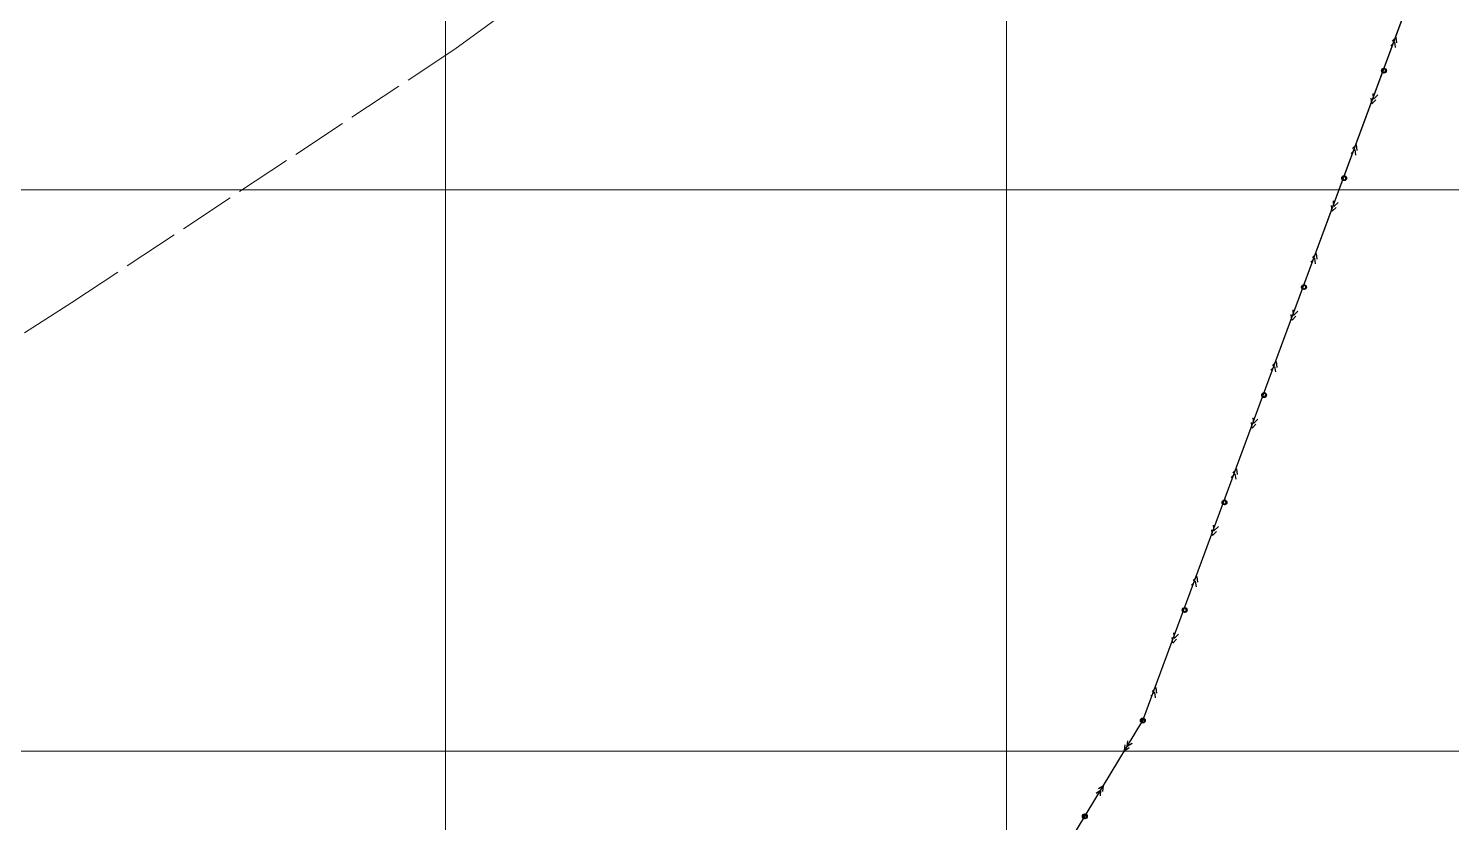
# Model space of a CAD drawing. Header units: millimetres. Extents: x 519 to 9564855, y -810 to 5021775.
# Drawn here: x 9525257 to 9527793, y 4995873 to 4997288 of the extents above; entities that cross this region are included whole.
import ezdxf

# ---------------------------------------------------------------- set-up
doc = ezdxf.new("R2010")
doc.units = ezdxf.units.MM
doc.header["$LTSCALE"] = 2
doc.header["$MEASUREMENT"] = 0
doc.linetypes.add('92051501$0$GROUND1', pattern=[60, 50, -10])
doc.linetypes.add('92051501$0$GROUND2', pattern=[35, 25, -10])
doc.layers.add('GRID_PULKOVO', color=7, linetype='Continuous')
doc.layers.add('ROAD_FIELD', color=255, linetype='92051501$0$GROUND2')
for name, color, linetype, lineweight in [('Электро', 1, 'Continuous', 30), ('Электроснаб', 1, 'Continuous', 18), ('Электроснабжене', 1, 'Continuous', 18)]:
    doc.layers.add(name, color=color, linetype=linetype, lineweight=lineweight)

msp = doc.modelspace()

# ---------------------------------------------------------------- linework, layer by layer
at = {"layer": 'GRID_PULKOVO', "lineweight": 0}
for p, q in [((9526000, 5011000), (9526000, 4992000)), ((9527000, 5011000), (9527000, 4992000)), ((9519000, 4997000), (9533000, 4997000)), ((9519000, 4996000), (9533000, 4996000))]:
    msp.add_line(p, q, dxfattribs=at)
at = {"layer": 'ROAD_FIELD', "linetype": '92051501$0$GROUND1', "lineweight": 0}
msp.add_lwpolyline([(9528451.88812, 4999004.86675), (9528390.137, 4998956.155), (9528309.437, 4998884.155), (9528129.437, 4998769.755), (9527922.537, 4998634.655), (9527779.137, 4998535.455), (9527515.36941, 4998343.87907), (9527230.93133, 4998141.99864), (9527007.537, 4998000.855), (9526806.037, 4997871.855), (9526540.837, 4997599.355), (9526319.737, 4997442.355), (9526097.437, 4997309.355), (9526017.01116, 4997250.78917), (9525334.27543, 4996799.24093), (9524964.2843, 4996560.61277), (9524649.07709, 4996367.39764), (9524500.337, 4996305.255), (9524323.837, 4996276.855), (9524238.137, 4996257.255), (9524161.04677, 4996223.95074), (9523984.34338, 4996113.12051), (9523779.80124, 4995914.72078), (9523679.93664, 4995819.72939)], dxfattribs=at)
at = {"layer": 'Электро', "ltscale": 0.5}
msp.add_line((9527242.95337, 4996054.73346), (9528388.2214, 4999149.3193), dxfattribs=at)
at = {"layer": 'Электро'}
for p, q in [((9527694.82986, 4997272.01911), (9527687.64998, 4997264.99239)), ((9527695.9261, 4997261.92207), (9527694.82986, 4997272.01911)), ((9527684.81416, 4997256.62326), (9527691.43335, 4997263.58882)), ((9527691.43335, 4997263.58882), (9527692.85383, 4997253.64067)), ((9527654.24903, 4997161.90701), (9527653.38924, 4997171.91632)), ((9527651.17676, 4997153.6256), (9527649.99273, 4997163.48602)), ((9527651.41322, 4997153.53788), (9527658.26886, 4997160.41571)), ((9527653.92479, 4997161.75812), (9527661.84093, 4997169.31923)), ((9527614.04605, 4997065.05942), (9527620.66523, 4997072.02498)), ((9527624.06174, 4997080.45527), (9527616.88186, 4997073.42855)), ((9527620.66523, 4997072.02498), (9527622.08572, 4997062.07684)), ((9527625.15799, 4997070.35824), (9527624.06174, 4997080.45527)), ((9527580.40864, 4996962.06177), (9527579.22462, 4996971.92219)), ((9527580.6451, 4996961.97405), (9527587.50075, 4996968.85188)), ((9527583.48091, 4996970.34317), (9527582.62113, 4996980.35249)), ((9527583.15667, 4996970.19429), (9527591.07282, 4996977.7554)), ((9527542.38966, 4996871.09111), (9527549.00885, 4996878.05667)), ((9527552.40536, 4996886.48696), (9527545.22547, 4996879.46024)), ((9527549.00885, 4996878.05667), (9527550.42933, 4996868.10852)), ((9527553.5016, 4996876.38993), (9527552.40536, 4996886.48696)), ((9527508.75226, 4996768.09346), (9527507.56823, 4996777.95388)), ((9527508.98872, 4996768.00574), (9527515.84436, 4996774.88357)), ((9527511.82453, 4996776.37486), (9527510.96474, 4996786.38417)), ((9527511.50029, 4996776.22597), (9527519.41643, 4996783.78708)), ((9527481.27338, 4996693.93817), (9527474.09349, 4996686.91145)), ((9527482.36962, 4996683.84114), (9527481.27338, 4996693.93817)), ((9527471.25768, 4996678.54232), (9527477.87687, 4996685.50788)), ((9527477.87687, 4996685.50788), (9527479.29735, 4996675.55973)), ((9527440.69255, 4996583.82607), (9527439.83276, 4996593.83538)), ((9527440.36831, 4996583.67718), (9527448.28445, 4996591.23829)), ((9527437.62028, 4996575.54467), (9527436.43625, 4996585.40509)), ((9527437.85674, 4996575.45694), (9527444.71238, 4996582.33478)), ((9527400.65635, 4996487.42995), (9527407.27553, 4996494.39551)), ((9527410.67204, 4996502.8258), (9527403.49216, 4996495.79908)), ((9527407.27553, 4996494.39551), (9527408.69602, 4996484.44736)), ((9527411.76829, 4996492.72877), (9527410.67204, 4996502.8258)), ((9527367.01894, 4996384.4323), (9527365.83492, 4996394.29272)), ((9527367.2554, 4996384.34458), (9527374.11104, 4996391.22241)), ((9527370.09121, 4996392.7137), (9527369.23142, 4996402.72301)), ((9527369.76697, 4996392.56481), (9527377.68312, 4996400.12592)), ((9527339.87008, 4996311.17034), (9527332.6902, 4996304.14362)), ((9527340.96633, 4996301.07331), (9527339.87008, 4996311.17034)), ((9527329.85439, 4996295.77449), (9527336.47357, 4996302.74005)), ((9527336.47357, 4996302.74005), (9527337.89406, 4996292.7919)), ((9527299.28925, 4996201.05824), (9527298.42946, 4996211.06756)), ((9527298.96501, 4996200.90935), (9527306.88115, 4996208.47047)), ((9527296.21698, 4996192.77684), (9527295.03295, 4996202.63726)), ((9527296.45344, 4996192.68912), (9527303.30908, 4996199.56695)), ((9527257.15582, 4996098.02249), (9527263.67428, 4996105.0824)), ((9527266.94935, 4996113.56061), (9527259.87113, 4996106.43148)), ((9527263.67428, 4996105.0824), (9527265.2375, 4996095.15568)), ((9527268.19051, 4996103.48036), (9527266.94935, 4996113.56061)), ((9527210.585, 4996001.16524), (9527211.30749, 4996011.07018)), ((9527210.80033, 4996001.03394), (9527218.84418, 4996006.4746)), ((9527214.83679, 4996008.62257), (9527224.05219, 4996014.53122)), ((9527215.1835, 4996008.70674), (9527216.25271, 4996018.69585)), ((9527159.9129, 4995924.94455), (9527167.74142, 4995930.51652)), ((9527172.68665, 4995938.14219), (9527164.29607, 4995932.61736)), ((9527167.74142, 4995930.51652), (9527167.23426, 4995920.48028)), ((9527171.83277, 4995928.02178), (9527172.68665, 4995938.14219))]:
    msp.add_line(p, q, dxfattribs=at)
at = {"layer": 'Электро', "ltscale": 25}
msp.add_line((9526975.35706, 4995613.40014), (9527242.95337, 4996054.73346), dxfattribs=at)
at = {"layer": 'Электро'}
for centre in [(9527672.70952, 4997212.39299), (9527601.94141, 4997020.82916), (9527530.28502, 4996826.86085), (9527459.15304, 4996634.31206), (9527388.55171, 4996443.19969), (9527317.74974, 4996251.54423), (9527242.95337, 4996054.73346), (9527139.5774, 4995883.84338)]:
    msp.add_circle(centre, 4.31715, dxfattribs=at)
for centre, start, end in [((9527672.68674, 4997212.41689), 0.24239048, 180.24239048), ((9527672.68674, 4997212.41689), 180.24239048, 0.24239048), ((9527601.91863, 4997020.85306), 0.24239048, 180.24239048), ((9527601.91863, 4997020.85306), 180.24239048, 0.24239048), ((9527530.26224, 4996826.88475), 0.24239053, 180.24239053), ((9527530.26224, 4996826.88475), 180.24239053, 0.24239053), ((9527459.13026, 4996634.33595), 0.24239037, 180.24239037), ((9527459.13026, 4996634.33595), 180.24239037, 0.24239037), ((9527388.52892, 4996443.22359), 0.24238087, 180.24238087), ((9527388.52892, 4996443.22359), 180.24238087, 0.24238087), ((9527317.72696, 4996251.56813), 0.24239053, 180.24239048), ((9527317.72696, 4996251.56813), 180.24239048, 0.24239053), ((9527242.93557, 4996054.76128), 169.22327188, 349.22327188), ((9527242.93557, 4996054.76128), 349.22327188, 169.22327188), ((9527139.55961, 4995883.8712), 169.22327193, 349.22327193), ((9527139.55961, 4995883.8712), 349.22327193, 169.22327193)]:
    msp.add_arc(centre, 3, start, end, dxfattribs=at)
at = {"layer": 'Электроснаб', "color": 1, "linetype": 'ByBlock', "lineweight": 0, "ltscale": 0.5}
msp.add_line((9527242.95337, 4996054.73346), (9528388.2214, 4999149.3193), dxfattribs=at)
at = {"layer": 'Электроснаб', "color": 1, "linetype": 'ByBlock', "lineweight": 0}
for p, q in [((9527694.82986, 4997272.01911), (9527687.64998, 4997264.99239)), ((9527695.9261, 4997261.92207), (9527694.82986, 4997272.01911)), ((9527684.81416, 4997256.62326), (9527691.43335, 4997263.58882)), ((9527691.43335, 4997263.58882), (9527692.85383, 4997253.64067)), ((9527654.24903, 4997161.90701), (9527653.38924, 4997171.91632)), ((9527651.17676, 4997153.6256), (9527649.99273, 4997163.48602)), ((9527651.41322, 4997153.53788), (9527658.26886, 4997160.41571)), ((9527653.92479, 4997161.75812), (9527661.84093, 4997169.31923)), ((9527614.04605, 4997065.05942), (9527620.66523, 4997072.02498)), ((9527624.06174, 4997080.45527), (9527616.88186, 4997073.42855)), ((9527620.66523, 4997072.02498), (9527622.08572, 4997062.07684)), ((9527625.15799, 4997070.35824), (9527624.06174, 4997080.45527)), ((9527580.40864, 4996962.06177), (9527579.22462, 4996971.92219)), ((9527580.6451, 4996961.97405), (9527587.50075, 4996968.85188)), ((9527583.48091, 4996970.34317), (9527582.62113, 4996980.35249)), ((9527583.15667, 4996970.19429), (9527591.07282, 4996977.7554))]:
    msp.add_line(p, q, dxfattribs=at)
at = {"layer": 'Электроснаб', "color": 1, "lineweight": 0}
for p, q in [((9527542.38966, 4996871.09111), (9527549.00885, 4996878.05667)), ((9527552.40536, 4996886.48696), (9527545.22547, 4996879.46024)), ((9527549.00885, 4996878.05667), (9527550.42933, 4996868.10852)), ((9527553.5016, 4996876.38993), (9527552.40536, 4996886.48696)), ((9527508.75226, 4996768.09346), (9527507.56823, 4996777.95388)), ((9527508.98872, 4996768.00574), (9527515.84436, 4996774.88357)), ((9527511.82453, 4996776.37486), (9527510.96474, 4996786.38417)), ((9527511.50029, 4996776.22597), (9527519.41643, 4996783.78708)), ((9527481.27338, 4996693.93817), (9527474.09349, 4996686.91145)), ((9527482.36962, 4996683.84114), (9527481.27338, 4996693.93817)), ((9527471.25768, 4996678.54232), (9527477.87687, 4996685.50788)), ((9527477.87687, 4996685.50788), (9527479.29735, 4996675.55973)), ((9527440.69255, 4996583.82607), (9527439.83276, 4996593.83538)), ((9527440.36831, 4996583.67718), (9527448.28445, 4996591.23829)), ((9527437.62028, 4996575.54467), (9527436.43625, 4996585.40509)), ((9527437.85674, 4996575.45694), (9527444.71238, 4996582.33478)), ((9527400.65635, 4996487.42995), (9527407.27553, 4996494.39551)), ((9527410.67204, 4996502.8258), (9527403.49216, 4996495.79908)), ((9527407.27553, 4996494.39551), (9527408.69602, 4996484.44736)), ((9527411.76829, 4996492.72877), (9527410.67204, 4996502.8258)), ((9527367.01894, 4996384.4323), (9527365.83492, 4996394.29272)), ((9527367.2554, 4996384.34458), (9527374.11104, 4996391.22241)), ((9527370.09121, 4996392.7137), (9527369.23142, 4996402.72301)), ((9527369.76697, 4996392.56481), (9527377.68312, 4996400.12592)), ((9527339.87008, 4996311.17034), (9527332.6902, 4996304.14362)), ((9527340.96633, 4996301.07331), (9527339.87008, 4996311.17034)), ((9527329.85439, 4996295.77449), (9527336.47357, 4996302.74005)), ((9527336.47357, 4996302.74005), (9527337.89406, 4996292.7919)), ((9527299.28925, 4996201.05824), (9527298.42946, 4996211.06756)), ((9527298.96501, 4996200.90935), (9527306.88115, 4996208.47047)), ((9527296.21698, 4996192.77684), (9527295.03295, 4996202.63726)), ((9527296.45344, 4996192.68912), (9527303.30908, 4996199.56695)), ((9527257.15582, 4996098.02249), (9527263.67428, 4996105.0824)), ((9527266.94935, 4996113.56061), (9527259.87113, 4996106.43148)), ((9527263.67428, 4996105.0824), (9527265.2375, 4996095.15568)), ((9527268.19051, 4996103.48036), (9527266.94935, 4996113.56061)), ((9527210.585, 4996001.16524), (9527211.30749, 4996011.07018)), ((9527210.80033, 4996001.03394), (9527218.84418, 4996006.4746)), ((9527214.83679, 4996008.62257), (9527224.05219, 4996014.53122)), ((9527215.1835, 4996008.70674), (9527216.25271, 4996018.69585)), ((9527159.9129, 4995924.94455), (9527167.74142, 4995930.51652)), ((9527172.68665, 4995938.14219), (9527164.29607, 4995932.61736)), ((9527167.74142, 4995930.51652), (9527167.23426, 4995920.48028)), ((9527171.83277, 4995928.02178), (9527172.68665, 4995938.14219))]:
    msp.add_line(p, q, dxfattribs=at)
at = {"layer": 'Электроснаб', "color": 1, "lineweight": 0, "ltscale": 25}
msp.add_line((9526975.35706, 4995613.40014), (9527242.95337, 4996054.73346), dxfattribs=at)
at = {"layer": 'Электроснаб', "color": 1, "linetype": 'ByBlock', "lineweight": 0}
for centre in [(9527672.70952, 4997212.39299), (9527601.94141, 4997020.82916)]:
    msp.add_circle(centre, 4.31715, dxfattribs=at)
at = {"layer": 'Электроснаб', "color": 1, "lineweight": 0}
for centre in [(9527530.28502, 4996826.86085), (9527459.15304, 4996634.31206), (9527388.55171, 4996443.19969), (9527317.74974, 4996251.54423), (9527242.95337, 4996054.73346), (9527139.5774, 4995883.84338)]:
    msp.add_circle(centre, 4.31715, dxfattribs=at)
at = {"layer": 'Электроснаб', "color": 1, "linetype": 'ByBlock', "lineweight": 0}
for centre, start, end in [((9527672.68674, 4997212.41689), 0.24239048, 180.24239048), ((9527672.68674, 4997212.41689), 180.24239048, 0.24239048), ((9527601.91863, 4997020.85306), 0.24239048, 180.24239048), ((9527601.91863, 4997020.85306), 180.24239048, 0.24239048)]:
    msp.add_arc(centre, 3, start, end, dxfattribs=at)
at = {"layer": 'Электроснаб', "color": 1, "lineweight": 0}
for centre, start, end in [((9527530.26224, 4996826.88475), 0.24239053, 180.24239053), ((9527530.26224, 4996826.88475), 180.24239053, 0.24239053), ((9527459.13026, 4996634.33595), 0.24239037, 180.24239037), ((9527459.13026, 4996634.33595), 180.24239037, 0.24239037), ((9527388.52892, 4996443.22359), 0.24238087, 180.24238087), ((9527388.52892, 4996443.22359), 180.24238087, 0.24238087), ((9527317.72696, 4996251.56813), 0.24239053, 180.24239048), ((9527317.72696, 4996251.56813), 180.24239048, 0.24239053), ((9527242.93557, 4996054.76128), 169.22327188, 349.22327188), ((9527242.93557, 4996054.76128), 349.22327188, 169.22327188), ((9527139.55961, 4995883.8712), 169.22327193, 349.22327193), ((9527139.55961, 4995883.8712), 349.22327193, 169.22327193)]:
    msp.add_arc(centre, 3, start, end, dxfattribs=at)
at = {"layer": 'Электроснабжене', "color": 1, "linetype": 'ByBlock', "lineweight": 0, "ltscale": 0.5}
msp.add_line((9527242.95337, 4996054.73346), (9528388.2214, 4999149.3193), dxfattribs=at)
at = {"layer": 'Электроснабжене', "color": 1, "linetype": 'ByBlock', "lineweight": 0}
for p, q in [((9527694.82986, 4997272.01911), (9527687.64998, 4997264.99239)), ((9527695.9261, 4997261.92207), (9527694.82986, 4997272.01911)), ((9527684.81416, 4997256.62326), (9527691.43335, 4997263.58882)), ((9527691.43335, 4997263.58882), (9527692.85383, 4997253.64067)), ((9527654.24903, 4997161.90701), (9527653.38924, 4997171.91632)), ((9527651.17676, 4997153.6256), (9527649.99273, 4997163.48602)), ((9527651.41322, 4997153.53788), (9527658.26886, 4997160.41571)), ((9527653.92479, 4997161.75812), (9527661.84093, 4997169.31923)), ((9527614.04605, 4997065.05942), (9527620.66523, 4997072.02498)), ((9527624.06174, 4997080.45527), (9527616.88186, 4997073.42855)), ((9527620.66523, 4997072.02498), (9527622.08572, 4997062.07684)), ((9527625.15799, 4997070.35824), (9527624.06174, 4997080.45527)), ((9527580.40864, 4996962.06177), (9527579.22462, 4996971.92219)), ((9527580.6451, 4996961.97405), (9527587.50075, 4996968.85188)), ((9527583.48091, 4996970.34317), (9527582.62113, 4996980.35249)), ((9527583.15667, 4996970.19429), (9527591.07282, 4996977.7554))]:
    msp.add_line(p, q, dxfattribs=at)
at = {"layer": 'Электроснабжене', "color": 1, "lineweight": 0}
for p, q in [((9527542.38966, 4996871.09111), (9527549.00885, 4996878.05667)), ((9527552.40536, 4996886.48696), (9527545.22547, 4996879.46024)), ((9527549.00885, 4996878.05667), (9527550.42933, 4996868.10852)), ((9527553.5016, 4996876.38993), (9527552.40536, 4996886.48696)), ((9527508.75226, 4996768.09346), (9527507.56823, 4996777.95388)), ((9527508.98872, 4996768.00574), (9527515.84436, 4996774.88357)), ((9527511.82453, 4996776.37486), (9527510.96474, 4996786.38417)), ((9527511.50029, 4996776.22597), (9527519.41643, 4996783.78708)), ((9527481.27338, 4996693.93817), (9527474.09349, 4996686.91145)), ((9527482.36962, 4996683.84114), (9527481.27338, 4996693.93817)), ((9527471.25768, 4996678.54232), (9527477.87687, 4996685.50788)), ((9527477.87687, 4996685.50788), (9527479.29735, 4996675.55973)), ((9527440.69255, 4996583.82607), (9527439.83276, 4996593.83538)), ((9527440.36831, 4996583.67718), (9527448.28445, 4996591.23829)), ((9527437.62028, 4996575.54467), (9527436.43625, 4996585.40509)), ((9527437.85674, 4996575.45694), (9527444.71238, 4996582.33478)), ((9527400.65635, 4996487.42995), (9527407.27553, 4996494.39551)), ((9527410.67204, 4996502.8258), (9527403.49216, 4996495.79908)), ((9527407.27553, 4996494.39551), (9527408.69602, 4996484.44736)), ((9527411.76829, 4996492.72877), (9527410.67204, 4996502.8258)), ((9527367.01894, 4996384.4323), (9527365.83492, 4996394.29272)), ((9527367.2554, 4996384.34458), (9527374.11104, 4996391.22241)), ((9527370.09121, 4996392.7137), (9527369.23142, 4996402.72301)), ((9527369.76697, 4996392.56481), (9527377.68312, 4996400.12592)), ((9527339.87008, 4996311.17034), (9527332.6902, 4996304.14362)), ((9527340.96633, 4996301.07331), (9527339.87008, 4996311.17034)), ((9527329.85439, 4996295.77449), (9527336.47357, 4996302.74005)), ((9527336.47357, 4996302.74005), (9527337.89406, 4996292.7919)), ((9527299.28925, 4996201.05824), (9527298.42946, 4996211.06756)), ((9527298.96501, 4996200.90935), (9527306.88115, 4996208.47047)), ((9527296.21698, 4996192.77684), (9527295.03295, 4996202.63726)), ((9527296.45344, 4996192.68912), (9527303.30908, 4996199.56695)), ((9527257.15582, 4996098.02249), (9527263.67428, 4996105.0824)), ((9527266.94935, 4996113.56061), (9527259.87113, 4996106.43148)), ((9527263.67428, 4996105.0824), (9527265.2375, 4996095.15568)), ((9527268.19051, 4996103.48036), (9527266.94935, 4996113.56061)), ((9527210.585, 4996001.16524), (9527211.30749, 4996011.07018)), ((9527210.80033, 4996001.03394), (9527218.84418, 4996006.4746)), ((9527214.83679, 4996008.62257), (9527224.05219, 4996014.53122)), ((9527215.1835, 4996008.70674), (9527216.25271, 4996018.69585)), ((9527159.9129, 4995924.94455), (9527167.74142, 4995930.51652)), ((9527172.68665, 4995938.14219), (9527164.29607, 4995932.61736)), ((9527167.74142, 4995930.51652), (9527167.23426, 4995920.48028)), ((9527171.83277, 4995928.02178), (9527172.68665, 4995938.14219))]:
    msp.add_line(p, q, dxfattribs=at)
at = {"layer": 'Электроснабжене', "color": 1, "lineweight": 0, "ltscale": 25}
msp.add_line((9526975.35706, 4995613.40014), (9527242.95337, 4996054.73346), dxfattribs=at)
at = {"layer": 'Электроснабжене', "color": 1, "linetype": 'ByBlock', "lineweight": 0}
for centre in [(9527672.70952, 4997212.39299), (9527601.94141, 4997020.82916)]:
    msp.add_circle(centre, 4.31715, dxfattribs=at)
at = {"layer": 'Электроснабжене', "color": 1, "lineweight": 0}
for centre in [(9527530.28502, 4996826.86085), (9527459.15304, 4996634.31206), (9527388.55171, 4996443.19969), (9527317.74974, 4996251.54423), (9527242.95337, 4996054.73346), (9527139.5774, 4995883.84338)]:
    msp.add_circle(centre, 4.31715, dxfattribs=at)
at = {"layer": 'Электроснабжене', "color": 1, "linetype": 'ByBlock', "lineweight": 0}
for centre, start, end in [((9527672.68674, 4997212.41689), 0.24239048, 180.24239048), ((9527672.68674, 4997212.41689), 180.24239048, 0.24239048), ((9527601.91863, 4997020.85306), 0.24239048, 180.24239048), ((9527601.91863, 4997020.85306), 180.24239048, 0.24239048)]:
    msp.add_arc(centre, 3, start, end, dxfattribs=at)
at = {"layer": 'Электроснабжене', "color": 1, "lineweight": 0}
for centre, start, end in [((9527530.26224, 4996826.88475), 0.24239053, 180.24239053), ((9527530.26224, 4996826.88475), 180.24239053, 0.24239053), ((9527459.13026, 4996634.33595), 0.24239037, 180.24239037), ((9527459.13026, 4996634.33595), 180.24239037, 0.24239037), ((9527388.52892, 4996443.22359), 0.24238087, 180.24238087), ((9527388.52892, 4996443.22359), 180.24238087, 0.24238087), ((9527317.72696, 4996251.56813), 0.24239053, 180.24239048), ((9527317.72696, 4996251.56813), 180.24239048, 0.24239053), ((9527242.93557, 4996054.76128), 169.22327188, 349.22327188), ((9527242.93557, 4996054.76128), 349.22327188, 169.22327188), ((9527139.55961, 4995883.8712), 169.22327193, 349.22327193), ((9527139.55961, 4995883.8712), 349.22327193, 169.22327193)]:
    msp.add_arc(centre, 3, start, end, dxfattribs=at)

doc.saveas('drawing.dxf')
